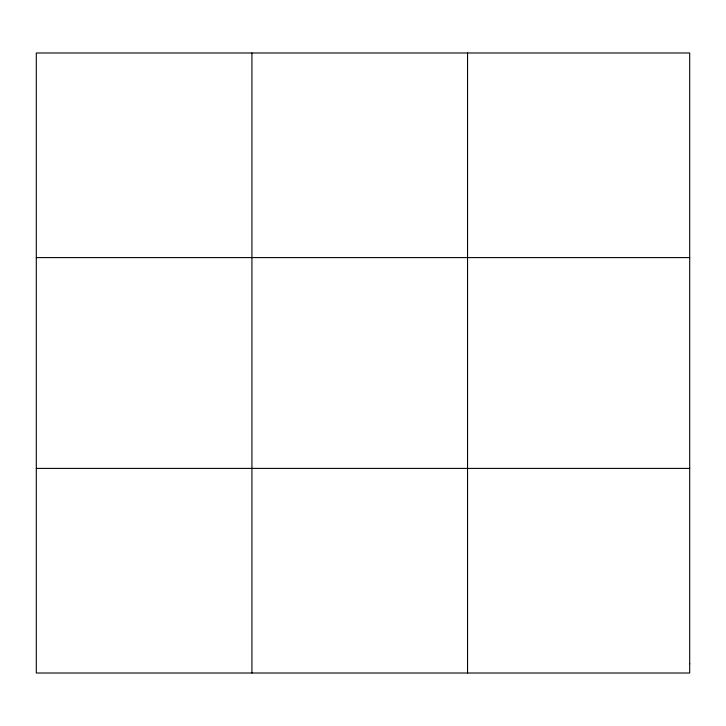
<?xml version="1.0" encoding="UTF-8"?>
<svg xmlns="http://www.w3.org/2000/svg" width="726" height="726" viewBox="0 0 726 726"><rect width="100%" height="100%" fill="white"/><g stroke="black" fill="none" stroke-linecap="round" stroke-linejoin="round"><path stroke-width="1.09" d="M251.922 673.011L251.922 52.989M467.544 673.011L467.544 52.989M36.3 257.594L689.7 257.594M36.3 468.406L689.7 468.406M689.7 663.709L689.7 673.011L36.3 673.011L36.3 52.989L689.7 52.989L689.7 663.709"/></g></svg>
